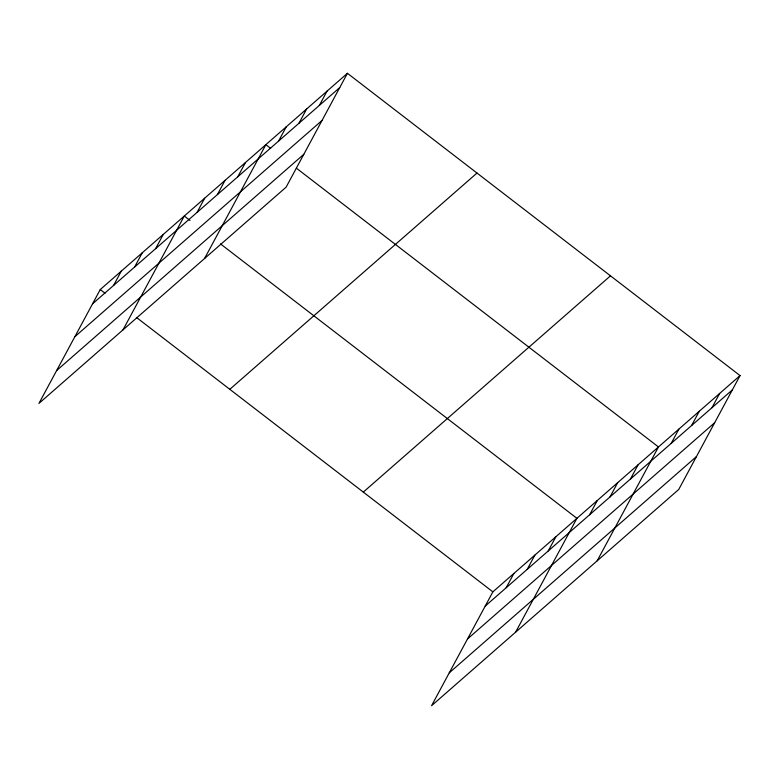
<?xml version="1.0" encoding="UTF-8"?>
<svg xmlns="http://www.w3.org/2000/svg" width="779" height="779" viewBox="0 0 779 779"><rect width="100%" height="100%" fill="white"/><g stroke="black" fill="none" stroke-linecap="round" stroke-linejoin="round"><path stroke-width="1.17" d="M347.434 73.294L100.248 289.554L38.95 403.405L286.127 187.145L347.434 73.294L740.05 375.595L678.752 489.446L431.566 705.706L492.873 591.855L740.05 375.595M113.578 285.435L121.261 271.18M134.592 267.061L142.275 252.795M155.605 248.676L163.278 234.411M122.994 329.877L184.292 216.026L190.008 220.428M197.009 212.453L204.682 198.187M217.399 194.614L225.073 180.348M237.79 176.765L245.473 162.509M204.565 258.511L265.863 144.66L270.625 148.331M278.57 141.087L286.253 126.821M298.97 123.238L306.644 108.982M319.361 105.399L327.034 91.133M506.204 587.736L513.877 573.471M527.208 569.352L534.891 555.096M548.221 550.967L555.904 536.712M515.61 632.178L576.908 518.327L220.496 243.905M589.625 514.744L597.308 500.488M610.015 496.905L617.698 482.639M630.406 479.066L638.089 464.8M597.181 560.812L658.479 446.961L296.351 168.137M671.196 443.378L678.869 429.122M691.586 425.538L699.269 411.273M711.977 407.699L719.66 393.434M92.574 303.82L339.751 87.56M74.872 336.684L322.058 120.424M56.643 370.541L303.829 154.281M229.815 389.315L476.991 173.055M363.306 492.094L610.483 275.834M485.19 606.12L732.367 389.86M467.497 638.984L714.674 422.724M449.259 672.842L696.445 456.582M100.248 289.554L105.019 293.225M136.452 317.433L492.873 591.855"/></g></svg>
